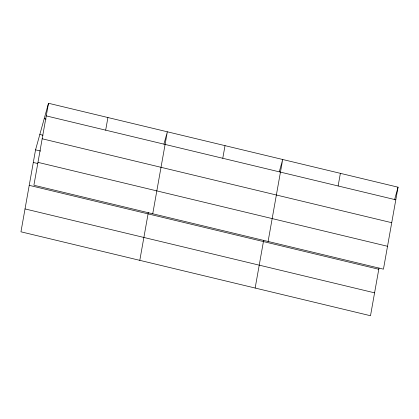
<?xml version="1.0" encoding="UTF-8"?>
<svg xmlns="http://www.w3.org/2000/svg" width="419" height="419" viewBox="0 0 419 419"><rect width="100%" height="100%" fill="white"/><g stroke="black" fill="none" stroke-linecap="round" stroke-linejoin="round"><path stroke-width="0.63" d="M48.499 103.268L33.897 185.245L383.448 269.166L398.05 187.188L48.499 103.268L35.552 149.834L20.95 231.812L370.501 315.732L379.006 267.992M105.672 130.157L107.919 117.535M139.799 260.346L148.3 212.606M152.741 213.779L167.343 131.802L163.929 144.094M222.772 158.272L225.024 145.65M255.15 288.036L263.656 240.302M268.097 241.47L282.699 159.498L279.279 171.79M338.123 185.968L340.375 173.34M394.63 199.481L398.05 187.188M46.247 115.895L395.803 199.816M44.225 118.635L46.121 119.09M39.826 134.468L42.984 135.227M42.172 138.778L391.723 222.699M35.552 149.834L40.612 151.049M37.972 162.357L387.523 246.278M33.305 162.457L37.731 163.52M29.225 185.345L378.781 269.265M25.025 208.924L374.581 292.844"/></g></svg>
